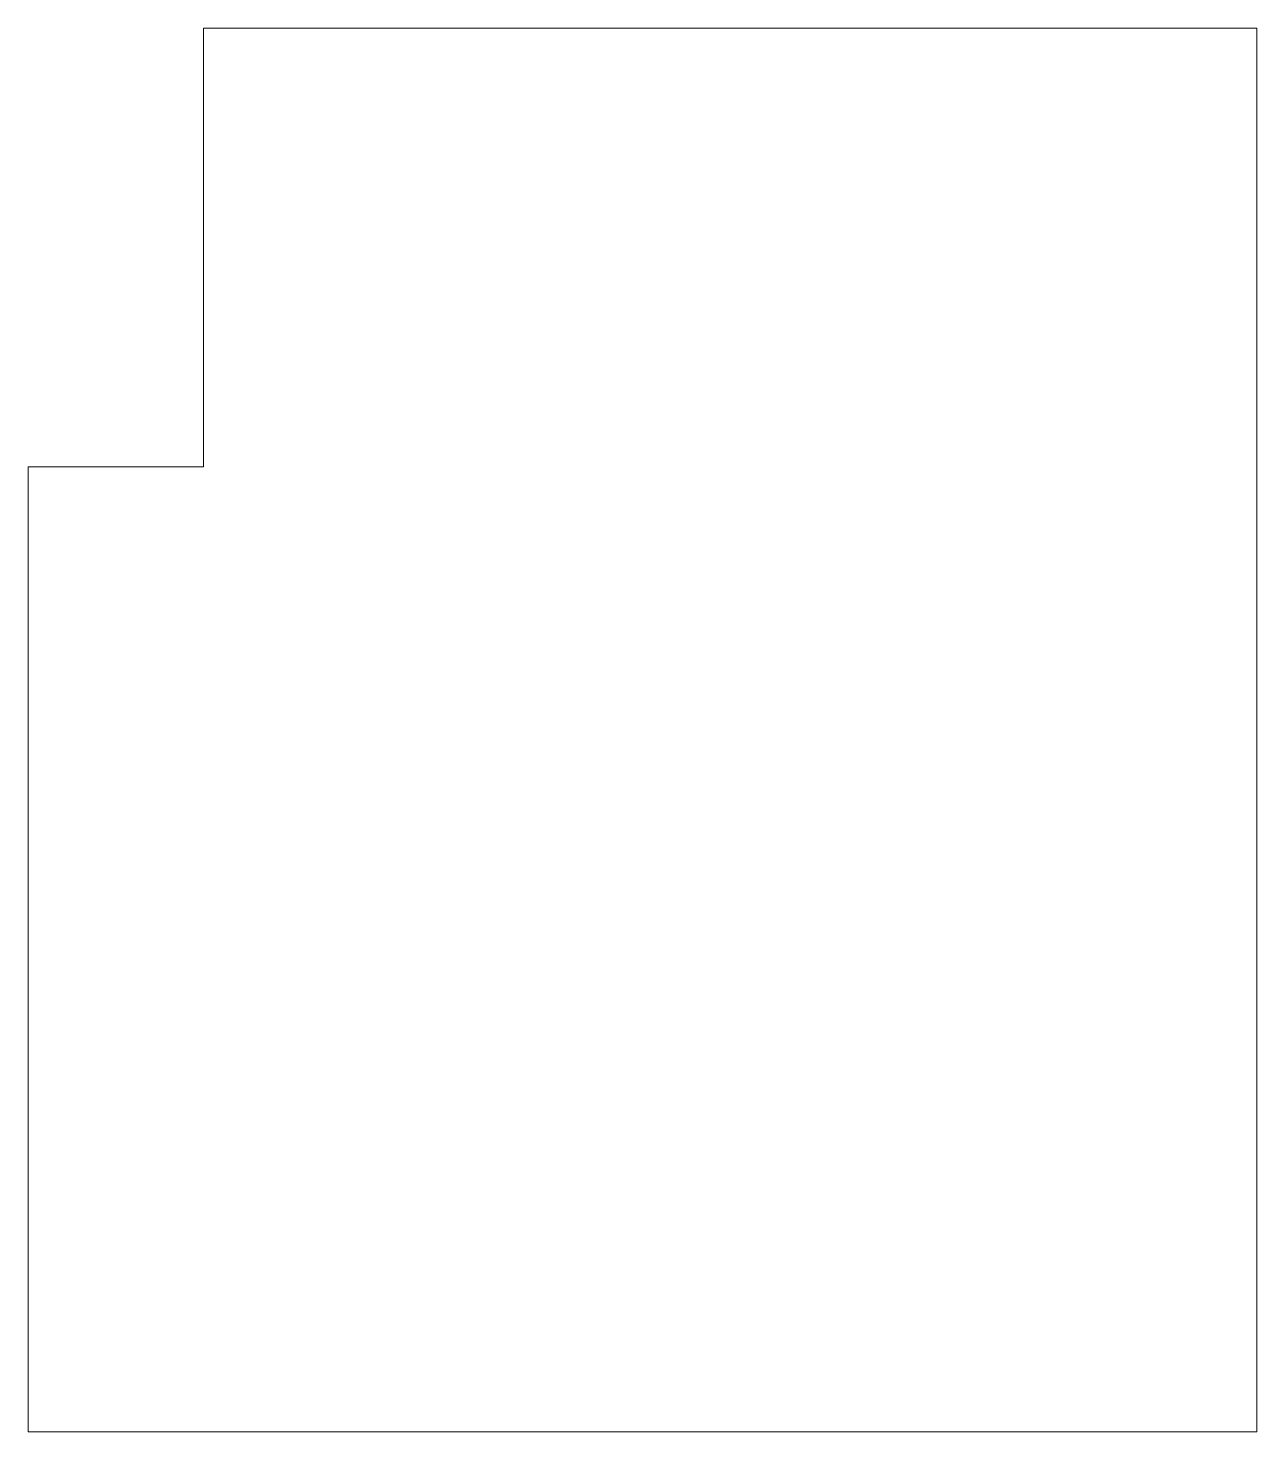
# Model space of a CAD drawing. Header units: millimetres. Extents: x 24.5 to 28, y 2 to 6.
import ezdxf

# ---------------------------------------------------------------- set-up
doc = ezdxf.new("R2010")
doc.units = ezdxf.units.MM

msp = doc.modelspace()

# ---------------------------------------------------------------- linework, layer by layer
at = {"color": 7, "linetype": 'Continuous', "lineweight": 15}
for p, q in [((25, 6), (25, 4.75)), ((25, 6), (28, 6)), ((28, 6), (28, 2)), ((24.5, 4.75), (24.5, 2)), ((24.5, 4.75), (25, 4.75)), ((24.5, 2), (28, 2))]:
    msp.add_line(p, q, dxfattribs=at)

doc.saveas('drawing.dxf')
